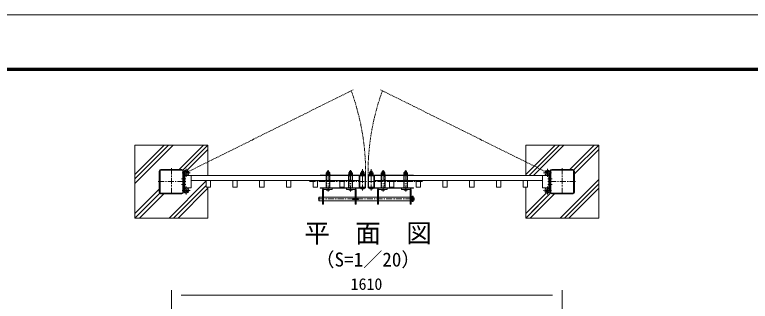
# Model space of a CAD drawing. Units: millimetres, scale not verified. Extents: x -4200 to 4200, y -2970 to 2970.
# Drawn here: x -371 to 2659, y 1790 to 2970 of the extents above; entities that cross this region are included whole.
import ezdxf
from ezdxf.enums import TextEntityAlignment as Align

# ---------------------------------------------------------------- set-up
doc = ezdxf.new("R2010")
doc.units = ezdxf.units.MM
doc.header["$LTSCALE"] = 20
for name, pattern in [('USER1', [2, 1.25, -0.25, 0.25, -0.25]), ('USER2', [0.375, 0.25, -0.125]), ('USER3', [1.25, 0.625, -0.125, 0.125, -0.125, 0.125, -0.125])]:
    doc.linetypes.add(name, pattern=pattern)
doc.layers.add('0-0_D-TTL-TXT', color=7, linetype='Continuous')
for name, color, linetype, lineweight in [('0-1_D-TTL', 7, 'Continuous', 9), ('0-2_D-STR-DIM', 7, 'Continuous', 9), ('0-5_D-STR1', 1, 'Continuous', 18), ('0-6_D-STR3', 3, 'Continuous', 13), ('0-7_D-BMK', 2, 'USER1', 13), ('0-8_D-STR4', 7, 'Continuous', 9), ('0-9_D-DCR-HCH', 7, 'Continuous', 9)]:
    doc.layers.add(name, color=color, linetype=linetype, lineweight=lineweight)
doc.styles.add('ＭＳ ゴシック', font='')
doc.styles.get('ＭＳ ゴシック').set_extended_font_data('MS Gothic')

msp = doc.modelspace()

# ---------------------------------------------------------------- linework, layer by layer
at = {"layer": '0-1_D-TTL', "color": 2, "lineweight": 18}
msp.add_lwpolyline([(-4200, 2970), (4200, 2970), (4200, -2970), (-4200, -2970)], close=True, dxfattribs=at)
at = {"layer": '0-1_D-TTL'}
for points in [[(-3930, 2750), (3930, 2750), (3930, -2750), (-3930, -2750)], [(-3927.5, 2747.5), (3927.5, 2747.5), (3927.5, -2747.5), (-3927.5, -2747.5)], [(-3925, 2745), (3925, 2745), (3925, -2745), (-3925, -2745)], [(-3922.5, 2742.5), (3922.5, 2742.5), (3922.5, -2742.5), (-3922.5, -2742.5)], [(-3920, 2740), (3920, 2740), (3920, -2740), (-3920, -2740)]]:
    msp.add_lwpolyline(points, close=True, dxfattribs=at)
at = {"layer": '0-2_D-STR-DIM'}
for p, q in [((274.53, 1317.42), (274.53, 1836.1)), ((1884.53, 1317.42), (1884.53, 1836.1)), ((314.53, 1816.1), (1844.53, 1816.1))]:
    msp.add_line(p, q, dxfattribs=at)
at = {"layer": '0-5_D-STR1'}
for p, q in [((224.53, 2326.46), (224.53, 2239.26)), ((227.73, 2326.46), (227.73, 2239.26)), ((318.13, 2332.86), (230.93, 2332.86)), ((318.13, 2329.66), (230.93, 2329.66)), ((321.33, 2239.26), (321.33, 2326.46)), ((324.53, 2326.46), (324.53, 2246.16)), ((324.53, 2239.26), (324.53, 2326.46)), ((1048.53, 2307.86), (329.53, 2307.86)), ((329.53, 2307.86), (329.53, 2257.86)), ((355.53, 2307.86), (355.53, 2257.86)), ((1048.53, 2259.46), (1048.53, 2306.26)), ((1050.13, 2307.86), (1072.93, 2307.86)), ((1074.53, 2306.26), (1074.53, 2259.46)), ((1084.53, 2306.26), (1084.53, 2259.46)), ((1108.93, 2307.86), (1086.13, 2307.86)), ((1110.53, 2307.86), (1829.53, 2307.86)), ((1110.53, 2259.46), (1110.53, 2306.26)), ((1803.53, 2307.86), (1803.53, 2257.86)), ((1829.53, 2257.86), (1829.53, 2307.86)), ((1834.53, 2326.46), (1834.53, 2246.16)), ((1834.53, 2239.26), (1834.53, 2326.46)), ((1837.73, 2239.26), (1837.73, 2326.46)), ((1840.93, 2332.86), (1928.13, 2332.86)), ((1840.93, 2329.66), (1928.13, 2329.66)), ((1931.33, 2326.46), (1931.33, 2239.26)), ((1934.53, 2326.46), (1934.53, 2239.26)), ((1048.53, 2287.86), (355.53, 2287.86)), ((418.03, 2287.86), (418.03, 2259.86)), ((436.03, 2287.86), (436.03, 2259.86)), ((528.03, 2287.86), (528.03, 2259.86)), ((546.03, 2287.86), (546.03, 2259.86)), ((638.03, 2287.86), (638.03, 2259.86)), ((656.03, 2287.86), (656.03, 2259.86)), ((748.03, 2287.86), (748.03, 2259.86)), ((766.03, 2287.86), (766.03, 2259.86)), ((858.03, 2287.86), (858.03, 2259.86)), ((876.03, 2287.86), (876.03, 2259.86)), ((968.03, 2287.86), (968.03, 2259.86)), ((986.03, 2287.86), (986.03, 2259.86)), ((1110.53, 2287.86), (1803.53, 2287.86)), ((1173.03, 2287.86), (1173.03, 2259.86)), ((1191.03, 2287.86), (1191.03, 2259.86)), ((1283.03, 2287.86), (1283.03, 2259.86)), ((1301.03, 2287.86), (1301.03, 2259.86)), ((1393.03, 2287.86), (1393.03, 2259.86)), ((1411.03, 2287.86), (1411.03, 2259.86)), ((1503.03, 2287.86), (1503.03, 2259.86)), ((1521.03, 2287.86), (1521.03, 2259.86)), ((1613.03, 2287.86), (1613.03, 2259.86)), ((1631.03, 2287.86), (1631.03, 2259.86)), ((1723.03, 2287.86), (1723.03, 2259.86)), ((1741.03, 2287.86), (1741.03, 2259.86)), ((355.53, 2257.86), (329.53, 2257.86)), ((436.03, 2259.86), (418.03, 2259.86)), ((546.03, 2259.86), (528.03, 2259.86)), ((656.03, 2259.86), (638.03, 2259.86)), ((766.03, 2259.86), (748.03, 2259.86)), ((876.03, 2259.86), (858.03, 2259.86)), ((986.03, 2259.86), (968.03, 2259.86)), ((1072.93, 2257.86), (1050.13, 2257.86)), ((1086.13, 2257.86), (1108.93, 2257.86)), ((1173.03, 2259.86), (1191.03, 2259.86)), ((1283.03, 2259.86), (1301.03, 2259.86)), ((1393.03, 2259.86), (1411.03, 2259.86)), ((1503.03, 2259.86), (1521.03, 2259.86)), ((1613.03, 2259.86), (1631.03, 2259.86)), ((1723.03, 2259.86), (1741.03, 2259.86)), ((1803.53, 2257.86), (1829.53, 2257.86)), ((230.93, 2236.06), (318.13, 2236.06)), ((230.93, 2232.86), (318.13, 2232.86)), ((1928.13, 2236.06), (1840.93, 2236.06)), ((1928.13, 2232.86), (1840.93, 2232.86))]:
    msp.add_line(p, q, dxfattribs=at)
for points in [[(1072.93, 2259.46), (1050.13, 2259.46), (1050.13, 2306.26), (1072.93, 2306.26)], [(1086.13, 2259.46), (1108.93, 2259.46), (1108.93, 2306.26), (1086.13, 2306.26)]]:
    msp.add_lwpolyline(points, close=True, dxfattribs=at)
for centre, radius, start, end in [((230.93, 2326.46), 6.4, 90, 180), ((230.93, 2326.46), 3.2, 90, 180), ((318.13, 2326.46), 6.4, 0, 90), ((318.13, 2326.46), 3.2, 0, 90), ((1050.13, 2306.26), 1.6, 90, 180), ((1072.93, 2306.26), 1.6, 0, 90), ((1086.13, 2306.26), 1.6, 90, 180), ((1108.93, 2306.26), 1.6, 0, 90), ((1840.93, 2326.46), 6.4, 90, 180), ((1840.93, 2326.46), 3.2, 90, 180), ((1928.13, 2326.46), 6.4, 0, 90), ((1928.13, 2326.46), 3.2, 0, 90), ((1050.13, 2259.46), 1.6, 180, 270), ((1072.93, 2259.46), 1.6, 270, 0), ((1086.13, 2259.46), 1.6, 180, 270), ((1108.93, 2259.46), 1.6, 270, 0), ((230.93, 2239.26), 6.4, 180, 270), ((230.93, 2239.26), 3.2, 180, 270), ((318.13, 2239.26), 6.4, 270, 0), ((318.13, 2239.26), 3.2, 270, 0), ((1840.93, 2239.26), 6.4, 180, 270), ((1840.93, 2239.26), 3.2, 180, 270), ((1928.13, 2239.26), 6.4, 270, 0), ((1928.13, 2239.26), 3.2, 270, 0)]:
    msp.add_arc(centre, radius, start, end, dxfattribs=at)
at = {"layer": '0-6_D-STR3'}
for p, q in [((329.03, 2319.56), (329.03, 2246.16)), ((329.03, 2310.84), (331.63, 2314.51)), ((887.03, 2310.16), (887.03, 2307.86)), ((1072.03, 2310.16), (887.03, 2310.16)), ((1072.03, 2307.86), (887.03, 2307.86)), ((927.78, 2310.16), (911.78, 2310.16)), ((927.48, 2313.76), (912.08, 2313.76)), ((912.08, 2313.76), (912.08, 2311.76)), ((912.08, 2311.76), (927.48, 2311.76)), ((912.28, 2313.76), (912.28, 2319.56)), ((927.28, 2313.76), (912.28, 2313.76)), ((925.56, 2320.26), (914.01, 2320.26)), ((916.21, 2326.06), (915.53, 2325.38)), ((915.53, 2320.26), (915.53, 2325.38)), ((916.03, 2313.76), (916.03, 2319.56)), ((916.21, 2320.26), (916.21, 2326.06)), ((916.21, 2326.06), (922.85, 2326.06)), ((919.28, 2313.76), (919.28, 2311.76)), ((929.28, 2310.16), (919.78, 2310.16)), ((920.28, 2313.76), (920.28, 2311.76)), ((922.85, 2320.26), (922.85, 2326.06)), ((923.53, 2320.26), (923.53, 2325.38)), ((923.53, 2313.76), (923.53, 2319.56)), ((927.28, 2313.76), (927.28, 2319.56)), ((927.48, 2311.76), (927.48, 2313.76)), ((927.48, 2257.86), (927.48, 2307.86)), ((927.78, 2311.76), (927.78, 2310.16)), ((1020.53, 2310.16), (1004.53, 2310.16)), ((1020.23, 2313.76), (1004.83, 2313.76)), ((1004.83, 2313.76), (1004.83, 2311.76)), ((1004.83, 2311.76), (1020.23, 2311.76)), ((1005.03, 2313.76), (1005.03, 2319.56)), ((1020.03, 2313.76), (1005.03, 2313.76)), ((1018.31, 2320.26), (1006.76, 2320.26)), ((1009.2, 2326.06), (1008.53, 2325.38)), ((1008.53, 2320.26), (1008.53, 2325.38)), ((1008.78, 2313.76), (1008.78, 2319.56)), ((1009.2, 2320.26), (1009.2, 2326.06)), ((1009.2, 2326.06), (1015.85, 2326.06)), ((1012.03, 2313.76), (1012.03, 2311.76)), ((1013.03, 2313.76), (1013.03, 2311.76)), ((1015.85, 2320.26), (1015.85, 2326.06)), ((1016.28, 2313.76), (1016.28, 2319.56)), ((1016.53, 2320.26), (1016.53, 2325.38)), ((1020.03, 2313.76), (1020.03, 2319.56)), ((1020.23, 2311.76), (1020.23, 2313.76)), ((1020.53, 2311.76), (1020.53, 2310.16)), ((1069.53, 2310.16), (1053.53, 2310.16)), ((1069.23, 2313.76), (1053.83, 2313.76)), ((1053.83, 2313.76), (1053.83, 2311.76)), ((1053.83, 2311.76), (1069.23, 2311.76)), ((1054.03, 2313.76), (1054.03, 2319.56)), ((1069.03, 2313.76), (1054.03, 2313.76)), ((1067.31, 2320.26), (1055.76, 2320.26)), ((1058.2, 2325.56), (1057.53, 2324.88)), ((1057.53, 2320.26), (1057.53, 2324.88)), ((1057.78, 2313.76), (1057.78, 2319.56)), ((1058.2, 2320.26), (1058.2, 2325.56)), ((1058.2, 2325.56), (1064.85, 2325.56)), ((1061.03, 2313.76), (1061.03, 2311.76)), ((1062.03, 2313.76), (1062.03, 2311.76)), ((1064.85, 2320.26), (1064.85, 2325.56)), ((1065.28, 2313.76), (1065.28, 2319.56)), ((1065.53, 2320.26), (1065.53, 2324.88)), ((1069.03, 2313.76), (1069.03, 2319.56)), ((1069.23, 2311.76), (1069.23, 2313.76)), ((1069.53, 2311.76), (1069.53, 2310.16)), ((1072.03, 2310.16), (1072.03, 2307.86)), ((1087.03, 2310.16), (1087.03, 2307.86)), ((1087.03, 2310.16), (1272.03, 2310.16)), ((1087.03, 2307.86), (1272.03, 2307.86)), ((1089.53, 2311.76), (1089.53, 2310.16)), ((1089.53, 2310.16), (1105.53, 2310.16)), ((1089.83, 2313.76), (1105.23, 2313.76)), ((1089.83, 2311.76), (1089.83, 2313.76)), ((1105.23, 2311.76), (1089.83, 2311.76)), ((1090.03, 2313.76), (1090.03, 2319.56)), ((1090.03, 2313.76), (1105.03, 2313.76)), ((1091.75, 2320.26), (1103.29, 2320.26)), ((1093.53, 2320.26), (1093.53, 2324.88)), ((1093.78, 2313.76), (1093.78, 2319.56)), ((1094.2, 2320.26), (1094.2, 2325.56)), ((1100.85, 2325.56), (1094.2, 2325.56)), ((1097.03, 2313.76), (1097.03, 2311.76)), ((1098.03, 2313.76), (1098.03, 2311.76)), ((1100.85, 2320.26), (1100.85, 2325.56)), ((1100.85, 2325.56), (1101.53, 2324.88)), ((1101.28, 2313.76), (1101.28, 2319.56)), ((1101.53, 2320.26), (1101.53, 2324.88)), ((1105.03, 2313.76), (1105.03, 2319.56)), ((1105.23, 2313.76), (1105.23, 2311.76)), ((1138.53, 2311.76), (1138.53, 2310.16)), ((1138.53, 2310.16), (1154.53, 2310.16)), ((1138.83, 2313.76), (1154.23, 2313.76)), ((1138.83, 2311.76), (1138.83, 2313.76)), ((1154.23, 2311.76), (1138.83, 2311.76)), ((1139.03, 2313.76), (1139.03, 2319.56)), ((1139.03, 2313.76), (1154.03, 2313.76)), ((1140.75, 2320.26), (1152.29, 2320.26)), ((1142.53, 2320.26), (1142.53, 2325.38)), ((1142.78, 2313.76), (1142.78, 2319.56)), ((1143.2, 2320.26), (1143.2, 2326.06)), ((1149.85, 2326.06), (1143.2, 2326.06)), ((1146.03, 2313.76), (1146.03, 2311.76)), ((1147.03, 2313.76), (1147.03, 2311.76)), ((1149.85, 2320.26), (1149.85, 2326.06)), ((1149.85, 2326.06), (1150.53, 2325.38)), ((1150.28, 2313.76), (1150.28, 2319.56)), ((1150.53, 2320.26), (1150.53, 2325.38)), ((1154.03, 2313.76), (1154.03, 2319.56)), ((1154.23, 2313.76), (1154.23, 2311.76)), ((1154.48, 2257.86), (1154.48, 2307.86)), ((1229.77, 2310.16), (1239.27, 2310.16)), ((1231.27, 2311.76), (1231.27, 2310.16)), ((1231.27, 2310.16), (1247.27, 2310.16)), ((1231.57, 2313.76), (1246.97, 2313.76)), ((1231.57, 2311.76), (1231.57, 2313.76)), ((1246.97, 2311.76), (1231.57, 2311.76)), ((1231.77, 2313.76), (1231.77, 2319.56)), ((1231.77, 2313.76), (1246.77, 2313.76)), ((1233.5, 2320.26), (1245.04, 2320.26)), ((1235.52, 2320.26), (1235.52, 2325.38)), ((1235.52, 2313.76), (1235.52, 2319.56)), ((1236.2, 2320.26), (1236.2, 2326.06)), ((1242.85, 2326.06), (1236.2, 2326.06)), ((1238.77, 2313.76), (1238.77, 2311.76)), ((1239.77, 2313.76), (1239.77, 2311.76)), ((1242.85, 2320.26), (1242.85, 2326.06)), ((1242.85, 2326.06), (1243.52, 2325.38)), ((1243.02, 2313.76), (1243.02, 2319.56)), ((1243.52, 2320.26), (1243.52, 2325.38)), ((1246.77, 2313.76), (1246.77, 2319.56)), ((1246.97, 2313.76), (1246.97, 2311.76)), ((1272.03, 2310.16), (1272.03, 2307.86)), ((1830.03, 2310.84), (1827.42, 2314.51)), ((1830.03, 2319.56), (1830.03, 2246.16)), ((324.53, 2299.86), (329.03, 2299.86)), ((324.53, 2289.86), (329.03, 2289.86)), ((324.53, 2279.11), (329.03, 2279.11)), ((324.53, 2275.86), (329.03, 2275.86)), ((1834.53, 2299.86), (1830.03, 2299.86)), ((1834.53, 2289.86), (1830.03, 2289.86)), ((1834.53, 2279.11), (1830.03, 2279.11)), ((1834.53, 2275.86), (1830.03, 2275.86)), ((324.53, 2265.86), (329.03, 2265.86)), ((329.03, 2254.88), (331.63, 2251.21)), ((887.03, 2255.56), (887.03, 2257.86)), ((1072.03, 2257.86), (887.03, 2257.86)), ((1072.03, 2255.56), (887.03, 2255.56)), ((901.03, 2249.56), (901.03, 2190.56)), ((902.53, 2255.56), (936.53, 2255.56)), ((902.53, 2251.06), (936.53, 2251.06)), ((936.53, 2251.06), (936.53, 2255.56)), ((1029.53, 2255.56), (995.53, 2255.56)), ((995.53, 2251.06), (995.53, 2255.56)), ((1029.53, 2251.06), (995.53, 2251.06)), ((1021.53, 2251.06), (1003.53, 2251.06)), ((1020.53, 2251.06), (1004.53, 2251.06)), ((1031.03, 2249.56), (1031.03, 2190.56)), ((1070.53, 2255.56), (1052.53, 2255.56)), ((1072.03, 2255.56), (1072.03, 2257.86)), ((1087.03, 2255.56), (1087.03, 2257.86)), ((1087.03, 2257.86), (1272.03, 2257.86)), ((1087.03, 2255.56), (1272.03, 2255.56)), ((1088.53, 2255.56), (1106.53, 2255.56)), ((1128.03, 2249.56), (1128.03, 2190.56)), ((1129.53, 2255.56), (1163.53, 2255.56)), ((1129.53, 2251.06), (1163.53, 2251.06)), ((1163.53, 2251.06), (1163.53, 2255.56)), ((1256.52, 2255.56), (1222.52, 2255.56)), ((1222.52, 2251.06), (1222.52, 2255.56)), ((1256.52, 2251.06), (1222.52, 2251.06)), ((1230.52, 2251.06), (1248.52, 2251.06)), ((1231.52, 2251.06), (1247.52, 2251.06)), ((1258.02, 2249.56), (1258.02, 2190.56)), ((1272.03, 2255.56), (1272.03, 2257.86)), ((1830.03, 2254.88), (1827.42, 2251.21)), ((1834.53, 2265.86), (1830.03, 2265.86)), ((883.28, 2219.56), (896.53, 2219.56)), ((883.28, 2219.56), (883.28, 2203.56)), ((901.03, 2219.56), (1031.03, 2219.56)), ((1035.53, 2219.56), (1123.53, 2219.56)), ((1128.03, 2219.56), (1258.02, 2219.56)), ((1262.52, 2219.56), (1266.28, 2219.56)), ((1266.28, 2222.56), (1266.28, 2200.56)), ((1266.28, 2219.56), (1266.28, 2203.56)), ((1266.28, 2217.56), (1266.28, 2205.56)), ((1270.78, 2206.31), (1270.78, 2216.81)), ((1271.68, 2216.81), (1270.78, 2216.81)), ((1274.68, 2209.31), (1274.68, 2213.81)), ((1031.03, 2203.56), (901.03, 2203.56)), ((1123.53, 2203.56), (1035.53, 2203.56)), ((1258.02, 2203.56), (1128.03, 2203.56)), ((1266.28, 2203.56), (1262.52, 2203.56)), ((1271.68, 2206.31), (1270.78, 2206.31))]:
    msp.add_line(p, q, dxfattribs=at)
at = {"layer": '0-6_D-STR3', "linetype": 'USER2'}
for p, q in [((913.18, 2307.86), (913.18, 2257.86)), ((925.88, 2257.86), (925.88, 2307.86)), ((1006.18, 2307.86), (1006.18, 2257.86)), ((1018.88, 2257.86), (1018.88, 2307.86)), ((1140.18, 2307.86), (1140.18, 2257.86)), ((1152.88, 2257.86), (1152.88, 2307.86)), ((1233.17, 2307.86), (1233.17, 2257.86)), ((1245.87, 2257.86), (1245.87, 2307.86))]:
    msp.add_line(p, q, dxfattribs=at)
at = {"layer": '0-6_D-STR3'}
for points in [[(927.48, 2307.86), (911.58, 2307.86), (911.58, 2257.86)], [(927.78, 2311.76), (911.78, 2311.76), (911.78, 2310.16)], [(915.53, 2325.38), (923.53, 2325.38), (922.85, 2326.06)], [(1020.53, 2311.76), (1004.53, 2311.76), (1004.53, 2310.16)], [(1004.58, 2257.86), (1020.48, 2257.86), (1020.48, 2307.86)], [(1020.48, 2307.86), (1004.58, 2307.86), (1004.58, 2257.86)], [(1008.53, 2325.38), (1016.53, 2325.38), (1015.85, 2326.06)], [(1069.53, 2311.76), (1053.53, 2311.76), (1053.53, 2310.16)], [(1057.53, 2324.88), (1065.53, 2324.88), (1064.85, 2325.56)], [(1089.53, 2311.76), (1105.53, 2311.76), (1105.53, 2310.16)], [(1101.53, 2324.88), (1093.53, 2324.88), (1094.2, 2325.56)], [(1138.53, 2311.76), (1154.53, 2311.76), (1154.53, 2310.16)], [(1154.48, 2307.86), (1138.58, 2307.86), (1138.58, 2257.86)], [(1150.53, 2325.38), (1142.53, 2325.38), (1143.2, 2326.06)], [(1231.27, 2311.76), (1247.27, 2311.76), (1247.27, 2310.16)], [(1231.57, 2257.86), (1247.47, 2257.86), (1247.47, 2307.86)], [(1247.47, 2307.86), (1231.57, 2307.86), (1231.57, 2257.86)], [(1243.52, 2325.38), (1235.52, 2325.38), (1236.2, 2326.06)], [(896.53, 2249.56), (896.53, 2190.56), (901.03, 2190.56)], [(1035.53, 2249.56), (1035.53, 2190.56), (1031.03, 2190.56)], [(1123.53, 2249.56), (1123.53, 2190.56), (1128.03, 2190.56)], [(1262.52, 2249.56), (1262.52, 2190.56), (1258.02, 2190.56)], [(896.53, 2203.56), (883.28, 2203.56), (881.28, 2205.56), (881.28, 2217.56), (883.28, 2219.56)], [(1266.28, 2200.56), (1270.78, 2200.56), (1270.78, 2222.56), (1266.28, 2222.56)]]:
    msp.add_lwpolyline(points, dxfattribs=at)
msp.add_lwpolyline([(1020.78, 2209.56), (1045.78, 2209.56), (1045.78, 2213.56), (1020.78, 2213.56)], close=True, dxfattribs=at)
for centre, radius, start, end in [((335.23, 2319.56), 10.7, 234.58889, 180), ((335.23, 2319.56), 6.2, 234.58889, 180), ((914.16, 2317.42), 2.85, 48.86505, 131.13495), ((919.78, 2309.87), 10.39, 68.85295, 111.14705), ((925.41, 2317.42), 2.85, 48.83491, 131.16509), ((1006.9, 2317.42), 2.85, 48.86505, 131.13495), ((1012.53, 2309.87), 10.39, 68.85295, 111.14705), ((1018.15, 2317.42), 2.85, 48.83491, 131.16509), ((1055.9, 2317.42), 2.85, 48.86505, 131.13495), ((1061.53, 2309.87), 10.39, 68.85295, 111.14705), ((1067.15, 2317.42), 2.85, 48.83491, 131.16509), ((1091.9, 2317.42), 2.85, 48.83491, 131.16509), ((1097.53, 2309.87), 10.39, 68.85295, 111.14705), ((1103.15, 2317.42), 2.85, 48.86505, 131.13495), ((1140.9, 2317.42), 2.85, 48.83491, 131.16509), ((1146.53, 2309.87), 10.39, 68.85295, 111.14705), ((1152.15, 2317.42), 2.85, 48.86505, 131.13495), ((1233.65, 2317.42), 2.85, 48.83491, 131.16509), ((1239.27, 2309.87), 10.39, 68.85295, 111.14705), ((1244.9, 2317.42), 2.85, 48.86505, 131.13495), ((1823.83, 2319.56), 10.7, 0, 305.41111), ((1823.83, 2319.56), 6.2, 0, 305.41111), ((335.23, 2246.16), 10.7, 180, 125.41111), ((335.23, 2246.16), 6.2, 180, 125.41111), ((902.53, 2249.56), 6, 90, 180), ((902.53, 2249.56), 1.5, 90, 180), ((919.53, 2259.19), 12.12, 222.07502, 317.92498), ((1012.53, 2259.19), 12.12, 222.07502, 317.92498), ((1029.53, 2249.56), 6, 0, 90), ((1029.53, 2249.56), 1.5, 0, 90), ((1061.53, 2263.69), 12.12, 222.07502, 317.92498), ((1097.53, 2263.69), 12.12, 222.07502, 317.92498), ((1129.53, 2249.56), 6, 90, 180), ((1129.53, 2249.56), 1.5, 90, 180), ((1146.53, 2259.19), 12.12, 222.07502, 317.92498), ((1239.52, 2259.19), 12.12, 222.07502, 317.92498), ((1256.52, 2249.56), 6, 0, 90), ((1256.52, 2249.56), 1.5, 0, 90), ((1823.83, 2246.16), 10.7, 54.58889, 0), ((1823.83, 2246.16), 6.2, 54.58889, 0), ((1271.68, 2213.81), 3, 0, 90), ((1271.68, 2209.31), 3, 270, 0)]:
    msp.add_arc(centre, radius, start, end, dxfattribs=at)
at = {"layer": '0-7_D-BMK', "linetype": 'USER3'}
for p, q in [((335.23, 2319.56), (1024.78, 2661.53)), ((1823.83, 2319.56), (1134.28, 2661.53))]:
    msp.add_line(p, q, dxfattribs=at)
at = {"layer": '0-7_D-BMK'}
for p, q in [((274.53, 2337.86), (274.53, 2227.86)), ((335.23, 2335.82), (335.23, 2303.3)), ((1061.53, 2246.56), (1061.53, 2334.63)), ((1097.53, 2246.56), (1097.53, 2334.63)), ((1823.83, 2335.82), (1823.83, 2303.3)), ((1884.53, 2337.86), (1884.53, 2227.86)), ((318.96, 2319.56), (351.49, 2319.56)), ((919.53, 2242.06), (919.53, 2330.13)), ((1012.53, 2242.06), (1012.53, 2330.13)), ((1061.53, 2313.16), (1061.53, 2304.86)), ((1097.53, 2313.16), (1097.53, 2304.86)), ((1146.53, 2242.06), (1146.53, 2330.13)), ((1239.52, 2242.06), (1239.52, 2330.13)), ((1840.09, 2319.56), (1807.56, 2319.56)), ((219.53, 2282.86), (334.03, 2282.86)), ((316.33, 2294.86), (334.03, 2294.86)), ((843.52, 2282.86), (1312.51, 2282.86)), ((1842.73, 2294.86), (1825.03, 2294.86)), ((1939.53, 2282.86), (1825.03, 2282.86)), ((316.33, 2270.86), (334.03, 2270.86)), ((318.96, 2246.16), (351.49, 2246.16)), ((335.23, 2229.9), (335.23, 2262.42)), ((919.53, 2258.56), (919.53, 2248.06)), ((1012.53, 2258.56), (1012.53, 2248.06)), ((1061.53, 2252.56), (1061.53, 2260.86)), ((1097.53, 2252.56), (1097.53, 2260.86)), ((1146.53, 2258.56), (1146.53, 2248.06)), ((1239.52, 2258.56), (1239.52, 2248.06)), ((1840.09, 2246.16), (1807.56, 2246.16)), ((1823.83, 2229.9), (1823.83, 2262.42)), ((1842.73, 2270.86), (1825.03, 2270.86)), ((879.28, 2211.56), (1271.78, 2211.56))]:
    msp.add_line(p, q, dxfattribs=at)
at = {"layer": '0-7_D-BMK', "linetype": 'USER3'}
for centre, start, end in [((85.23, 2319.56), 359.45564, 20), ((2073.83, 2319.56), 160, 180.54436)]:
    msp.add_arc(centre, 989.39, start, end, dxfattribs=at)
at = {"layer": '0-8_D-STR4'}
for p, q in [((124.53, 2132.86), (124.53, 2432.86)), ((1734.53, 2307.86), (1734.53, 2432.86)), ((424.53, 2259.86), (424.53, 2132.86)), ((1734.53, 2132.86), (1734.53, 2259.86)), ((424.53, 2132.86), (124.53, 2132.86)), ((2034.53, 2132.86), (1734.53, 2132.86))]:
    msp.add_line(p, q, dxfattribs=at)
for points in [[(124.53, 2432.86), (424.53, 2432.86), (424.53, 2307.86)], [(1734.53, 2432.86), (2034.53, 2432.86), (2034.53, 2132.86)]]:
    msp.add_lwpolyline(points, dxfattribs=at)
at = {"layer": '0-9_D-DCR-HCH'}
for p, q in [((124.53, 2275.84), (281.55, 2432.86)), ((124.53, 2312.61), (244.78, 2432.86)), ((124.53, 2294.23), (263.16, 2432.86)), ((306.14, 2332.86), (406.14, 2432.86)), ((322.65, 2330.99), (424.53, 2432.86)), ((1734.53, 2312.61), (1854.78, 2432.86)), ((1748.16, 2307.86), (1873.16, 2432.86)), ((1766.55, 2307.86), (1891.55, 2432.86)), ((1916.14, 2332.86), (2016.14, 2432.86)), ((1932.65, 2330.99), (2034.53, 2432.86)), ((339.44, 2329.39), (424.53, 2414.48)), ((1934.53, 2314.48), (2034.53, 2414.48)), ((265.19, 2132.86), (418.03, 2285.7)), ((1875.19, 2132.86), (2034.53, 2292.2)), ((1884.53, 2282.86), (1884.53, 2282.86)), ((1893.58, 2132.86), (2034.53, 2273.81)), ((124.53, 2151.25), (224.53, 2251.25)), ((283.58, 2132.86), (418.03, 2267.31)), ((301.96, 2132.86), (424.53, 2255.43)), ((1911.96, 2132.86), (2034.53, 2255.43)), ((124.53, 2132.86), (226.4, 2234.74)), ((142.91, 2132.86), (242.91, 2232.86)), ((1734.53, 2151.25), (1819.61, 2236.33)), ((1734.53, 2132.86), (1836.4, 2234.74)), ((1752.91, 2132.86), (1852.91, 2232.86)), ((1759.53, 2157.86), (1836.4, 2234.74))]:
    msp.add_line(p, q, dxfattribs=at)

# ---------------------------------------------------------------- texts
at = {"layer": '0-0_D-TTL-TXT', "style": 'ＭＳ ゴシック'}
for s, height, p in [('平\u3000面\u3000図', 76.98, (822.13, 2009.13)), ('（S=1／20）', 57.77, (867.61, 1915.93))]:
    msp.add_text(s, height=height, dxfattribs=at).set_placement(p, align=Align.BOTTOM_LEFT)
at = {"layer": '0-2_D-STR-DIM', "style": 'ＭＳ ゴシック'}
msp.add_text('1610', height=48.09, dxfattribs=at).set_placement((1012.63, 1822.85), align=Align.BOTTOM_LEFT)

doc.saveas('drawing.dxf')
